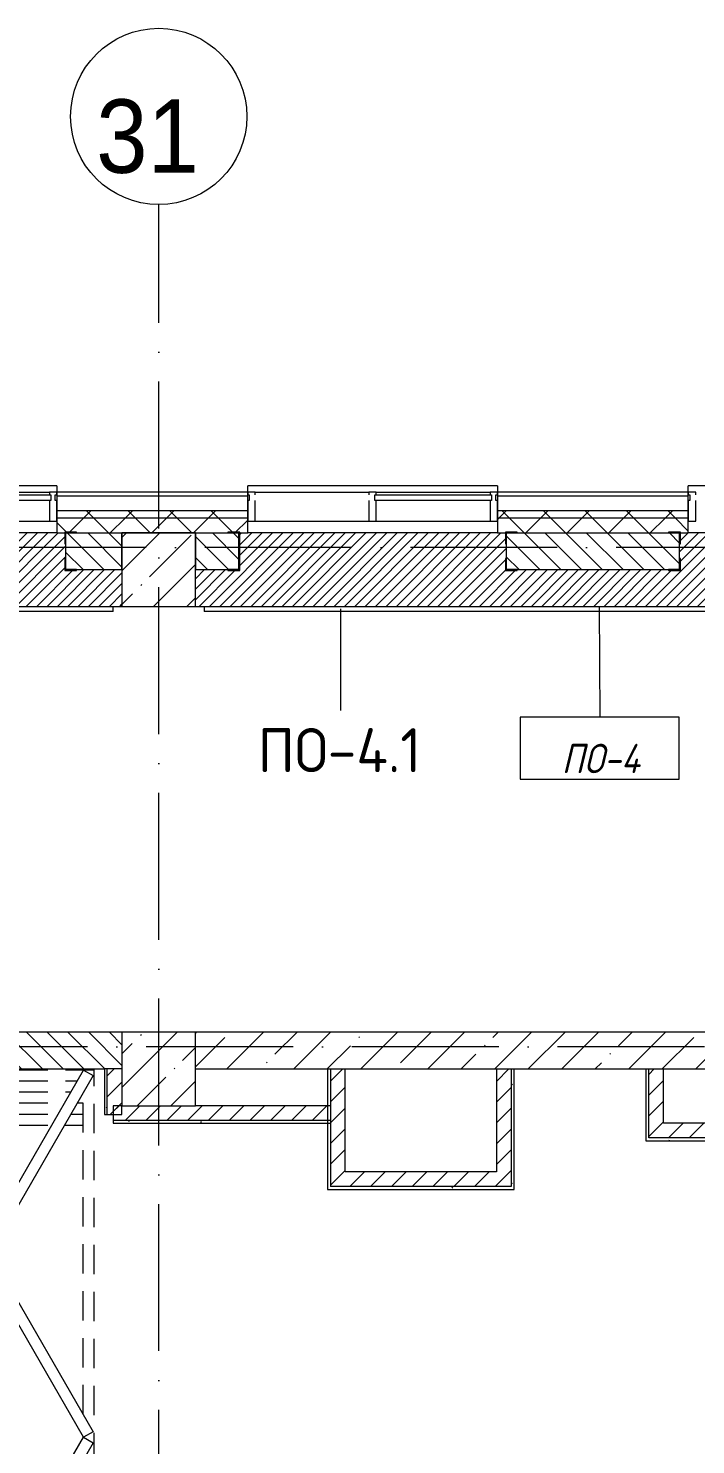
# Model space of a CAD drawing. Header units: millimetres. Extents: x -6467 to 106027, y -7090 to 195095.
# Drawn here: x 43822 to 48366, y 105887 to 115531 of the extents above; entities that cross this region are included whole.
import ezdxf

# ---------------------------------------------------------------- set-up
doc = ezdxf.new("R2010")
doc.units = ezdxf.units.MM
doc.linetypes.add('200_ШТРИХ__ш1_п0_6_', pattern=[320, 200, -120])
doc.linetypes.add('50_200_ШТРИХ_1Т_ш5_п1_п1_', pattern=[1400, 1000, -200, 0, -200])
for name, color, linetype, lineweight in [('A-DOOR-2', 7, 'Continuous', 5), ('A-DOOR-3', 7, '200_ШТРИХ__ш1_п0_6_', 5), ('A-DOOR-FRAM', 7, 'Continuous', 9), ('A-FLOR', 7, 'Continuous', 9), ('A-FLOR-IDEN', 7, 'Continuous', 9), ('A-GLAZ', 7, 'Continuous', 5), ('A-GLAZ-CWMG', 7, 'Continuous', 9), ('A-GLAZ-CWMG-1', 7, 'Continuous', 20), ('A-WALL', 7, 'Continuous', 5), ('A-WALL-FNSH-1', 7, 'Continuous', 5), ('A-WALL-IDEN', 7, 'Continuous', 9), ('I-WALL', 7, 'Continuous', 5), ('S-COLS', 7, 'Continuous', 9), ('S-COLS-1', 7, 'Continuous', 5)]:
    doc.layers.add(name, color=color, linetype=linetype, lineweight=lineweight)
for name, color, linetype, lineweight, true_color in [('A-FLOR-PATT-1', 7, 'Continuous', 5, 0xd61c12), ('A-GENM-1', 7, 'Continuous', 9, 0xaaaaaa), ('A-GENM-2', 7, 'Continuous', 20, 0xaaaaaa), ('I-WALL-1', 7, 'Continuous', 5, 0x787878), ('Оси-1', 7, 'Continuous', 20, 0xaaaaaa), ('Оси-2', 7, 'Continuous', 9, 0xaaaaaa), ('Оси-3', 7, '50_200_ШТРИХ_1Т_ш5_п1_п1_', 9, 0xaaaaaa)]:
    doc.layers.add(name, color=color, linetype=linetype, lineweight=lineweight, true_color=true_color)
doc.styles.add('Arial', font='arial.ttf', dxfattribs={"width": 0.9, "height": 500})
doc.styles.add('GOST Common', font='', dxfattribs={"height": 300})
doc.styles.add('GOST Common_I', font='', dxfattribs={"width": 0.9, "height": 200})
doc.styles.get('GOST Common').set_extended_font_data('GOST Common')
doc.styles.get('GOST Common_I').set_extended_font_data('GOST Common', italic=True)
pattern_1 = [(45, (109.45, 102614.03), (-141.42136, 141.42136), []), (135, (109.45, 102614.03), (-141.42136, -141.42136), [])]
pattern_2 = [(45, (109.45, 102614.03), (-228.0985, 228.0985), []), (45, (337.55, 102614.03), (-228.0985, 228.0985), [403.225, -80.645, 6.706, -73.939])]
pattern_3 = [(0, (109.45, 102614.03), (406.4, 101.6), [6.706, -298.094, 6.706, -298.094, -1625.6]), (0, (109.45, 102614.03), (406.4, 101.6), [-609.6, 6.706, -602.894, 6.706, -298.094, -711.2]), (0, (109.45, 102614.03), (406.4, 101.6), [-1524, 6.706, -196.494, 6.706, -501.294]), (120, (261.85, 102664.83), (-291.18818, 301.15272), [6.706, -298.094, 6.706, -298.094, -1625.6]), (120, (261.85, 102664.83), (-291.18818, 301.15272), [-609.6, 6.706, -602.894, 6.706, -298.094, -711.2]), (120, (261.85, 102664.83), (-291.18818, 301.15272), [-1524, 6.706, -196.494, 6.706, -501.294]), (240, (312.65, 102868.03), (-115.21182, -402.75272), [6.706, -298.094, 6.706, -298.094, -1625.6]), (240, (312.65, 102868.03), (-115.21182, -402.75272), [-609.6, 6.706, -602.894, 6.706, -298.094, -711.2]), (240, (312.65, 102868.03), (-115.21182, -402.75272), [-1524, 6.706, -196.494, 6.706, -501.294])]
pattern_4 = [(45, (109.45, 102614.03), (-70.71068, 70.71068), [])]
pattern_5 = [(135, (109.45, 102614.03), (-70.71068, -70.71068), [])]

# ---------------------------------------------------------------- blocks, each defined once
blk = doc.blocks.new('BSC_Колонна _Прямоугольная - 500х500-V196-АИ_План этажа Радиаторы_3')
at = {"layer": 'S-COLS-1'}
h = blk.add_hatch(dxfattribs=at)
h.set_pattern_fill('FP_146', color=256, style=0, pattern_type=2)
h.set_pattern_definition([(45, (-44600, -5831.04), (-228.0985, 228.0985), []), (45, (-44371.9, -5831.04), (-228.0985, 228.0985), [403.225, -80.645, 6.706, -73.939])])
h.paths.add_polyline_path([(-250, -250), (250, -250), (250, 250), (-250, 250)])
for p, q in [((250, 250), (-250, 250)), ((-250, 250), (-250, -250)), ((250, -250), (250, 250)), ((-250, -250), (250, -250))]:
    blk.add_line(p, q, dxfattribs=at)
blk = doc.blocks.new('Прямоугольный импост - Импост структурный с накладкой - 180мм-22437099-АИ_План этажа Радиаторы_3')
at = {"layer": 'A-GLAZ-CWMG-1'}
for p, q in [((0, 17), (-50, 17)), ((-50, 17), (-50, 0)), ((-50, 0), (-40, 0)), ((-40, 0), (-40, -40)), ((-10, -40), (-10, 0)), ((-10, 0), (0, 0)), ((0, 0), (0, 17)), ((-40, -40), (-50, -40)), ((-50, -40), (-50, -180)), ((0, -40), (-10, -40)), ((0, -180), (0, -40)), ((-50, -180), (0, -180))]:
    blk.add_line(p, q, dxfattribs=at)
blk = doc.blocks.new('Прямоугольный импост - Импост структурный с накладкой - 180мм-22437089-АИ_План этажа Радиаторы_3')
at = {"layer": 'A-GLAZ-CWMG'}
for p, q in [((53650, 55111), (52050, 55111)), ((53650, 54931), (52050, 54931)), ((53650, 54914), (52050, 54914))]:
    blk.add_line(p, q, dxfattribs=at)
blk = doc.blocks.new('Прямоугольный импост - Импост структурный с накладкой - 180мм-22437111-АИ_План этажа Радиаторы_3')
at = {"layer": 'A-GLAZ-CWMG-1'}
for p, q in [((-50, 0), (-50, 17)), ((-50, 17), (0, 17)), ((0, 0), (-10, 0)), ((-10, 0), (-10, -40)), ((0, 17), (0, 0)), ((-50, -180), (-50, -40)), ((-10, -40), (0, -40)), ((0, -40), (0, -180)), ((0, -180), (-50, -180))]:
    blk.add_line(p, q, dxfattribs=at)
blk = doc.blocks.new('Прямоугольный импост - Импост структурный с накладкой - 180мм-22071093-АИ_План этажа Радиаторы_3')
at = {"layer": 'A-GLAZ-CWMG'}
for p, q in [((49825, 55111), (49050, 55111)), ((49825, 54931), (49050, 54931)), ((49825, 54914), (49050, 54914))]:
    blk.add_line(p, q, dxfattribs=at)
blk = doc.blocks.new('Прямоугольный импост - Импост структурный с накладкой - 180мм-V176-АИ_План этажа Радиаторы_3')
at = {"layer": 'A-GLAZ-CWMG'}
for p, q in [((6638, 55111), (5863, 55111)), ((6638, 54914), (5863, 54914))]:
    blk.add_line(p, q, dxfattribs=at)
blk = doc.blocks.new('Прямоугольный импост - Импост структурный с накладкой - 180мм-V179-АИ_План этажа Радиаторы_3')
at = {"layer": 'A-GLAZ-CWMG-1'}
for p, q in [((-25, 0), (-25, 17)), ((-25, 17), (25, 17)), ((-15, 0), (-25, 0)), ((-15, -40), (-15, 0)), ((25, 17), (25, 0)), ((-25, -180), (-25, -40)), ((-25, -40), (-15, -40)), ((25, -40), (25, -180)), ((25, -180), (-25, -180))]:
    blk.add_line(p, q, dxfattribs=at)
blk = doc.blocks.new('Прямоугольный импост - Импост структурный с накладкой - 180мм-22437157-АИ_План этажа Радиаторы_3')
at = {"layer": 'A-GLAZ-CWMG-1'}
for p, q in [((0, 17), (-50, 17)), ((-50, 17), (-50, 0)), ((-50, 0), (-40, 0)), ((-40, 0), (-40, -40)), ((-10, -40), (-10, 0)), ((-10, 0), (0, 0)), ((0, 0), (0, 17)), ((-40, -40), (-50, -40)), ((-50, -40), (-50, -180)), ((0, -40), (-10, -40)), ((0, -180), (0, -40)), ((-50, -180), (0, -180))]:
    blk.add_line(p, q, dxfattribs=at)
blk = doc.blocks.new('DOR__перегородка__Прямоугольная - Вн_ДПГ_7150х3600h-21550241-АИ_План этажа Радиаторы_3')
at = {"layer": 'A-DOOR-3'}
for p, q in [((6775.2, 1474.2), (7150, 1474.2)), ((6775.2, 1474.2), (6775.2, 287.5)), ((6850.2, 1474.2), (6850.2, 244.2)), ((6925.2, 1474.2), (6925.2, 200.9)), ((7000.2, 1474.2), (7000.2, 157.6)), ((7075.2, 1474.2), (7075.2, 114.3)), ((7150, 1474.2), (7150, 0)), ((6775.2, 200.9), (6775.2, 75)), ((6850.2, 157.6), (6850.2, 75)), ((6925.2, 114.3), (6925.2, 75)), ((0, 75), (0, 0)), ((0, 75), (1994.5, 75)), ((0, 0), (7150, 0)), ((2144.5, 75), (2156.7, 75)), ((2306.7, 75), (4493.8, 75)), ((4643.8, 75), (4655, 75)), ((4805, 75), (6993.2, 75)), ((7143.2, 75), (7150, 75))]:
    blk.add_line(p, q, dxfattribs=at)
at = {"layer": 'A-DOOR-FRAM'}
for p, q in [((-348.4, 71.7), (863.9, 771.8)), ((863.9, 771.8), (901.5, 706.9)), ((900.4, 706.9), (937.9, 771.8)), ((937.9, 771.8), (2150.3, 71.7)), ((2150.9, 71.7), (3363.3, 771.8)), ((3363.3, 771.8), (3400.8, 706.9)), ((3399.7, 706.9), (3437.3, 771.8)), ((3437.3, 771.8), (4649.6, 71.7)), ((4649.2, 71.7), (5861.6, 771.8)), ((5861.6, 771.8), (5899.1, 706.9)), ((5899.1, 706.9), (5936.6, 771.8)), ((5936.6, 771.8), (7148.9, 71.7)), ((901.5, 706.9), (-310.9, 6.7)), ((2112.7, 6.7), (900.4, 706.9)), ((3400.8, 706.9), (2188.4, 6.7)), ((4612.1, 6.7), (3399.7, 706.9)), ((5899.1, 706.9), (4686.7, 6.7)), ((7111.4, 6.7), (5899.1, 706.9)), ((-310.9, 6.7), (-348.4, 71.7)), ((2150.3, 71.7), (2112.7, 6.7)), ((2188.4, 6.7), (2150.9, 71.7)), ((4649.6, 71.7), (4612.1, 6.7)), ((4686.7, 6.7), (4649.2, 71.7)), ((7148.9, 71.7), (7111.4, 6.7))]:
    blk.add_line(p, q, dxfattribs=at)
blk = doc.blocks.new('Фахверк _газобетон торцы_664 - Фахверк _газобетон торцы_-25585092-АИ_План этажа Радиаторы_3')
at = {"layer": 'A-GENM-2'}
for p, q in [((89406, 11134.7), (89325, 11134.7)), ((89325, 11134.7), (89325, 11128.7)), ((89325, 11128.7), (89400, 11128.7)), ((89400, 11128.7), (89400, 11053.7)), ((89406, 11053.7), (89406, 11134.7)), ((89400, 11053.7), (89406, 11053.7)), ((89400, 10953.7), (89400, 10878.7)), ((89406, 10953.7), (89400, 10953.7)), ((89406, 10872.7), (89406, 10953.7)), ((89400, 10878.7), (89325, 10878.7)), ((89325, 10878.7), (89325, 10872.7)), ((89325, 10872.7), (89406, 10872.7))]:
    blk.add_line(p, q, dxfattribs=at)
blk = doc.blocks.new('Фахверк _газобетон торцы_666 - Фахверк _газобетон торцы_-25585132-АИ_План этажа Радиаторы_3')
at = {"layer": 'A-GENM-2'}
for p, q in [((89406, 11134.7), (89325, 11134.7)), ((89325, 11134.7), (89325, 11128.7)), ((89325, 11128.7), (89400, 11128.7)), ((89400, 11128.7), (89400, 11053.7)), ((89406, 11053.7), (89406, 11134.7)), ((89400, 11053.7), (89406, 11053.7)), ((89400, 10953.7), (89400, 10878.7)), ((89406, 10953.7), (89400, 10953.7)), ((89406, 10872.7), (89406, 10953.7)), ((89400, 10878.7), (89325, 10878.7)), ((89325, 10878.7), (89325, 10872.7)), ((89325, 10872.7), (89406, 10872.7))]:
    blk.add_line(p, q, dxfattribs=at)
blk = doc.blocks.new('Фахверк _газобетон торцы_667 - Фахверк _газобетон торцы_-25585152-АИ_План этажа Радиаторы_3')
at = {"layer": 'A-GENM-2'}
for p, q in [((89406, 11134.7), (89325, 11134.7)), ((89325, 11134.7), (89325, 11128.7)), ((89325, 11128.7), (89400, 11128.7)), ((89400, 11128.7), (89400, 11053.7)), ((89406, 11053.7), (89406, 11134.7)), ((89400, 11053.7), (89406, 11053.7)), ((89400, 10953.7), (89400, 10878.7)), ((89406, 10953.7), (89400, 10953.7)), ((89406, 10872.7), (89406, 10953.7)), ((89400, 10878.7), (89325, 10878.7)), ((89325, 10878.7), (89325, 10872.7)), ((89325, 10872.7), (89406, 10872.7))]:
    blk.add_line(p, q, dxfattribs=at)
blk = doc.blocks.new('Фахверк _газобетон торцы_669 - Фахверк _газобетон торцы_-25585192-АИ_План этажа Радиаторы_3')
at = {"layer": 'A-GENM-2'}
for p, q in [((89406, 11134.7), (89325, 11134.7)), ((89325, 11134.7), (89325, 11128.7)), ((89325, 11128.7), (89400, 11128.7)), ((89400, 11128.7), (89400, 11053.7)), ((89406, 11053.7), (89406, 11134.7)), ((89400, 11053.7), (89406, 11053.7)), ((89400, 10953.7), (89400, 10878.7)), ((89406, 10953.7), (89400, 10953.7)), ((89406, 10872.7), (89406, 10953.7)), ((89400, 10878.7), (89325, 10878.7)), ((89325, 10878.7), (89325, 10872.7)), ((89325, 10872.7), (89406, 10872.7))]:
    blk.add_line(p, q, dxfattribs=at)
blk = doc.blocks.new('Отлив_СКБ - Отлив витража-V325-АИ_План этажа Радиаторы_3')
at = {"layer": 'A-GLAZ'}
for p, q in [((0, 57), (0, 100)), ((1700, 100), (0, 100)), ((1700, 100), (1700, 57)), ((0, 2), (10, 2)), ((865, 2), (1660, 2)), ((1690, 2), (1700, 2)), ((1650, 0), (876.5, 0))]:
    blk.add_line(p, q, dxfattribs=at)
blk = doc.blocks.new('Отлив_СКБ - Отлив витража-V317-АИ_План этажа Радиаторы_3')
at = {"layer": 'A-GLAZ'}
for p, q in [((0, 57), (0, 100)), ((1700, 100), (0, 100)), ((1700, 100), (1700, 57)), ((0, 2), (10, 2)), ((865, 2), (1660, 2)), ((1690, 2), (1700, 2)), ((1650, 0), (875, 0))]:
    blk.add_line(p, q, dxfattribs=at)
blk = doc.blocks.new('Отлив_СКБ - Отлив витража-V318-АИ_План этажа Радиаторы_3')
at = {"layer": 'A-GLAZ'}
for p, q in [((0, 57), (0, 100)), ((1700, 100), (0, 100)), ((1700, 100), (1700, 57)), ((0, 2), (10, 2)), ((40, 2), (1660, 2)), ((1690, 2), (1700, 2)), ((1650, 0), (50, 0))]:
    blk.add_line(p, q, dxfattribs=at)
blk = doc.blocks.new('Ось сетки - Круг_Ø6_00__ISO-2_5_0_9K_-17386508-АИ_План этажа Радиаторы_3')
at = {"layer": 'Оси-1'}
blk.add_circle((0, 0), 3, dxfattribs=at)
blk = doc.blocks.new('AAR_СКБ_Марка_Перекрытия_1 мм - Марка пола-27961726-АИ_План этажа Радиаторы_3')
at = {"layer": 'A-FLOR-IDEN'}
for p, q in [((2.723, 2.101), (-2.69, 2.101)), ((-2.69, 2.101), (-2.69, 0)), ((2.723, 0), (2.723, 2.101)), ((-2.69, 0), (2.723, 0))]:
    blk.add_line(p, q, dxfattribs=at)

msp = doc.modelspace()

# ---------------------------------------------------------------- hatches: boundary and pattern name
at = {"layer": 'A-FLOR-PATT-1'}
h = msp.add_hatch(dxfattribs=at)
h.set_pattern_fill('FP_275', color=256, style=0, pattern_type=2)
h.set_pattern_definition([(45, (43209.45, 111845.076), (-35.3553, 35.3553), [])])
h.paths.add_polyline_path([(44150.3, 111595.1), (44459.4, 111595.1), (44459.4, 111845.1), (44150.3, 111845.1), (44150.3, 111839.1), (44069.3, 111839.1), (44069.3, 111920.1), (44075.3, 111920.1), (44075.3, 112020.1), (44069.3, 112020.1), (44069.3, 112095.1), (42261.3, 112094.3), (42261.3, 112020.1), (42255.3, 112020.1), (42255.3, 111920.1), (42261.3, 111920.1), (42261.3, 111839.1), (42180.3, 111839.1), (42180.3, 111845.1), (41959.4, 111845.1), (41959.4, 111595.1), (44075.3, 111595.1)])
h = msp.add_hatch(dxfattribs=at)
h.set_pattern_fill('FP_276', color=256, style=0, pattern_type=2)
h.set_pattern_definition([(45, (47709.45, 111845.076), (-35.3553, 35.3553), [])])
h.paths.add_polyline_path([(49192.3, 111595.1), (50459.4, 111595.1), (50459.4, 111845.1), (50150.9, 111845.1), (50150.9, 111839.1), (50069.9, 111839.1), (50069.9, 111920.1), (50075.9, 111920.1), (50075.9, 112020.1), (50069.9, 112020.1), (50069.9, 112095.1), (48261.9, 112094.3), (48261.9, 112020.1), (48255.9, 112020.1), (48255.9, 111920.1), (48261.9, 111920.1), (48261.9, 111839.1), (48180.9, 111839.4), (48180.9, 111845.1), (47150.9, 111845.1), (47150.9, 111839.1), (47069.9, 111839.1), (47069.9, 111920.1), (47075.9, 111920.1), (47075.9, 112020.1), (47069.9, 112020.1), (47069.9, 112095.1), (45261.9, 112095.1), (45261.9, 112020.1), (45259.4, 112020.1), (45259.4, 111920.1), (45261.9, 111920.1), (45261.9, 111839.1), (45180.9, 111839.1), (45180.9, 111845.1), (44959.4, 111845.1), (44959.4, 111595.1), (48365.3, 111595.1)])
at = {"layer": 'A-WALL'}
h = msp.add_hatch(dxfattribs=at)
h.set_pattern_fill('FP_122', color=256, style=0, pattern_type=2)
h.set_pattern_definition(pattern_1)
h.paths.add_polyline_path([(74004.7, 112095.1), (74609.4, 112095.1), (74609.4, 112195.1), (68009.4, 112195.1), (68009.4, 112095.1), (72509.4, 112095.1)])
h.paths.add_polyline_path([(59959.4, 112095.1), (60309.4, 112095.1), (60309.4, 112195.1), (59010.9, 112195.1), (59010.9, 112095.1), (59944.4, 112095.1)])
h.paths.add_polyline_path([(53959.4, 112095.1), (54310.9, 112095.1), (54310.9, 112195.1), (53015.4, 112195.1), (53015.4, 112095.1), (53459.4, 112095.1)])
h.paths.add_polyline_path([(56636.1, 112095.1), (57310.9, 112095.1), (57310.9, 112195.1), (56010.9, 112195.1), (56010.9, 112095.1)])
h.paths.add_polyline_path([(50846.5, 112095.1), (51315.4, 112095.1), (51315.4, 112195.1), (50015.9, 112195.1), (50015.9, 112095.1), (50459.4, 112095.1)])
h.paths.add_polyline_path([(48315.9, 112095.1), (48315.9, 112195.1), (47015.9, 112195.1), (47015.9, 112095.1), (47538.2, 112095.1)])
h.paths.add_polyline_path([(44229.9, 112095.1), (45315.9, 112095.1), (45315.9, 112195.1), (44015.3, 112195.1), (44015.3, 112095.1)])
h.paths.add_polyline_path([(41959.4, 112095.1), (42315.3, 112095.1), (42315.3, 112195.1), (41015.9, 112195.1), (41015.9, 112095.1), (41748.6, 112095.1)])
h.paths.add_polyline_path([(39267.4, 112095.1), (39315.9, 112095.1), (39315.9, 112195.1), (37709.4, 112195.1), (37709.4, 112095.1), (38440.3, 112095.1)])
h.paths.add_polyline_path([(35959.1, 112095.1), (36009.4, 112095.1), (36009.4, 112195.1), (34709.4, 112195.1), (34709.4, 112095.1), (35409.4, 112095.1)])
h.paths.add_polyline_path([(33009.4, 112095.1), (33009.4, 112195.1), (31709.4, 112195.1), (31709.4, 112095.1), (32650.8, 112095.1)])
h.paths.add_polyline_path([(28909.4, 112095.1), (30009.4, 112095.1), (30009.4, 112195.1), (28709.4, 112195.1), (28709.4, 112095.1)])
h.paths.add_polyline_path([(25909.4, 112095.1), (27009.4, 112095.1), (27009.4, 112195.1), (23759.4, 112195.1), (23759.4, 112095.1), (24380, 112095.1)])
h = msp.add_hatch(dxfattribs=at)
h.set_pattern_fill('FP_122', color=256, style=0, pattern_type=2)
h.set_pattern_definition(pattern_1)
h.paths.add_polyline_path([(74004.7, 112195.1), (74509.4, 112195.1), (74509.4, 112245.1), (68009.4, 112245.1), (68009.4, 112195.1), (72350.6, 112195.1)])
h.paths.add_polyline_path([(57310.9, 112195.1), (57310.9, 112245.1), (56010.9, 112245.1), (56010.9, 112195.1), (56636.1, 112195.1)])
h.paths.add_polyline_path([(59117.3, 112195.1), (60309.4, 112195.1), (60309.4, 112245.1), (59010.9, 112245.1), (59010.9, 112195.1)])
h.paths.add_polyline_path([(50846.5, 112195.1), (51315.4, 112195.1), (51315.4, 112245.1), (50015.9, 112245.1), (50015.9, 112195.1), (50019.4, 112195.1)])
h.paths.add_polyline_path([(54310.9, 112195.1), (54310.9, 112245.1), (53015.4, 112245.1), (53015.4, 112195.1), (54154.8, 112195.1)])
h.paths.add_polyline_path([(45315.9, 112195.1), (45315.9, 112245.1), (44015.3, 112245.1), (44015.3, 112195.1), (45057, 112195.1)])
h.paths.add_polyline_path([(48315.9, 112195.1), (48315.9, 112245.1), (47015.9, 112245.1), (47015.9, 112195.1), (47538.2, 112195.1)])
h.paths.add_polyline_path([(41748.6, 112195.1), (42315.3, 112195.1), (42315.3, 112245.1), (41015.9, 112245.1), (41015.9, 112195.1)])
h.paths.add_polyline_path([(35959.1, 112195.1), (36009.4, 112195.1), (36009.4, 112245.1), (34709.4, 112245.1), (34709.4, 112195.1), (35132, 112195.1)])
h.paths.add_polyline_path([(37709.4, 112195.1), (39315.9, 112195.1), (39315.9, 112245.1), (37709.4, 112245.1), (37709.4, 112199.3)])
h.paths.add_polyline_path([(31823.7, 112195.1), (33009.4, 112195.1), (33009.4, 112245.1), (31709.4, 112245.1), (31709.4, 112195.1)])
h.paths.add_polyline_path([(30009.4, 112195.1), (30009.4, 112245.1), (28709.4, 112245.1), (28709.4, 112195.1), (29342.5, 112195.1)])
h.paths.add_polyline_path([(27009.4, 112195.1), (27009.4, 112245.1), (23809.4, 112245.1), (23809.4, 112195.1), (26861.2, 112195.1)])
h = msp.add_hatch(dxfattribs=at)
h.set_pattern_fill('FP_1', color=256, style=0, pattern_type=2)
h.set_pattern_definition(pattern_2)
h.paths.add_polyline_path([(50459.4, 108445.1), (50459.4, 108695.1), (44959.4, 108695.1), (44959.4, 108445.1), (49192.3, 108445.1)])
at = {"layer": 'I-WALL'}
h = msp.add_hatch(dxfattribs=at)
h.set_pattern_fill('FP_2', color=256, style=0, pattern_type=2)
h.set_pattern_definition(pattern_5)
h.paths.add_polyline_path([(44459.4, 111845.1), (44459.4, 112095.1), (44075.3, 112095.1), (44075.3, 111845.1), (44229.9, 111845.1)])
h.paths.add_polyline_path([(41459.4, 111845.1), (41459.4, 112095.1), (41075.9, 112095.1), (41075.9, 111845.1)])
h.paths.add_polyline_path([(41959.4, 111845.1), (42255.3, 111845.1), (42255.3, 112095.1), (41959.4, 112095.1), (41959.4, 112032.4)])
h.paths.add_polyline_path([(39255.9, 111845.1), (39255.9, 112095.1), (38959.4, 112095.1), (38959.4, 111845.1)])
h = msp.add_hatch(dxfattribs=at)
h.set_pattern_fill('FP_2', color=256, style=0, pattern_type=2)
h.set_pattern_definition(pattern_5)
h.paths.add_polyline_path([(71959.4, 111845.1), (71984.4, 111845.1), (71984.4, 112095.1), (71959.4, 112093.5)])
h.paths.add_polyline_path([(71459.4, 111845.1), (71459.4, 112095.1), (68959.4, 112095.1), (68959.4, 111845.1), (69042.2, 111845.1)])
h.paths.add_polyline_path([(68070.9, 111845.1), (68459.4, 111845.1), (68459.4, 112095.1), (68070.9, 112095.1)])
h.paths.add_polyline_path([(59959.4, 111845.1), (60250.9, 111845.1), (60250.9, 112095.1), (59959.4, 112095.1), (59959.4, 111906.8)])
h.paths.add_polyline_path([(59459.4, 111845.1), (59459.4, 112095.1), (59070.9, 112095.1), (59070.9, 111845.1), (59117.3, 111845.1)])
h.paths.add_polyline_path([(57250.9, 111845.1), (57250.9, 112095.1), (56070.9, 112095.1), (56070.9, 111845.1), (56636.1, 111845.1)])
h.paths.add_polyline_path([(53075.9, 111845.1), (53459.4, 111845.1), (53459.4, 112095.1), (53075.9, 112095.1)])
h.paths.add_polyline_path([(50075.9, 111845.1), (50459.4, 111845.1), (50459.4, 112095.1), (50075.9, 112095.1)])
h.paths.add_polyline_path([(50959.4, 111845.1), (51255.9, 111845.1), (51255.9, 112095.1), (50959.4, 112095.1), (50959.4, 112032.3)])
h.paths.add_polyline_path([(53959.4, 111845.1), (54250.9, 111845.1), (54250.9, 112095.1), (53959.4, 112095.1), (53959.4, 112033.1)])
h.paths.add_polyline_path([(47075.9, 111845.1), (48255.9, 111845.1), (48255.9, 112095.1), (47075.9, 112095.1)])
h.paths.add_polyline_path([(45057, 111845.1), (45255.9, 111845.1), (45255.9, 112095.1), (44959.4, 112095.1), (44959.4, 111845.1)])
h = msp.add_hatch(dxfattribs=at)
h.set_pattern_fill('FP_2', color=256, style=0, pattern_type=2)
h.set_pattern_definition(pattern_5)
h.paths.add_polyline_path([(44459.4, 108445.1), (44459.4, 108695.1), (41959.4, 108695.1), (41959.4, 108445.1), (42575.7, 108445.1)])
h.paths.add_polyline_path([(41459.4, 108445.1), (41459.4, 108695.1), (38959.4, 108695.1), (38959.4, 108445.1), (39759.4, 108445.1)])
h = msp.add_hatch(dxfattribs=at)
h.set_pattern_fill('FP_5', color=256, style=0, pattern_type=2)
h.set_pattern_definition(pattern_4)
h.paths.add_polyline_path([(44459.4, 108135.1), (44459.4, 108445.1), (44359.4, 108445.1), (44359.4, 108135.1)])
h = msp.add_hatch(dxfattribs=at)
h.set_pattern_fill('FP_5', color=256, style=0, pattern_type=2)
h.set_pattern_definition(pattern_4)
h.paths.add_polyline_path([(45879.4, 107645.1), (45979.4, 107645.1), (45979.4, 108445.1), (45879.4, 108445.1)])
h = msp.add_hatch(dxfattribs=at)
h.set_pattern_fill('FP_5', color=256, style=0, pattern_type=2)
h.set_pattern_definition(pattern_4)
h.paths.add_polyline_path([(47109.4, 107745.1), (47109.4, 108445.1), (47009.4, 108445.1), (47009.4, 107745.1)])
h = msp.add_hatch(dxfattribs=at)
h.set_pattern_fill('FP_5', color=256, style=0, pattern_type=2)
h.set_pattern_definition(pattern_4)
h.paths.add_polyline_path([(48147.4, 107975.1), (48147.4, 108445.1), (48047.4, 108445.1), (48047.4, 107975.1)])
h = msp.add_hatch(dxfattribs=at)
h.set_pattern_fill('FP_5', color=256, style=0, pattern_type=2)
h.set_pattern_definition(pattern_4)
h.paths.add_polyline_path([(44459.4, 108095.1), (45879.4, 108095.1), (45879.4, 108195.1), (44399.4, 108195.1), (44399.4, 108095.1)])
h = msp.add_hatch(dxfattribs=at)
h.set_pattern_fill('FP_5', color=256, style=0, pattern_type=2)
h.set_pattern_definition(pattern_4)
h.paths.add_polyline_path([(52594.1, 107975.1), (52614.1, 107975.1), (52614.1, 108075.1), (48147.4, 108075.1), (48147.4, 107975.1), (52500.7, 107975.1)])
h = msp.add_hatch(dxfattribs=at)
h.set_pattern_fill('FP_5', color=256, style=0, pattern_type=2)
h.set_pattern_definition(pattern_4)
h.paths.add_polyline_path([(45979.4, 107645.1), (47109.4, 107645.1), (47109.4, 107745.1), (45979.4, 107745.1)])
at = {"layer": 'I-WALL-1'}
h = msp.add_hatch(dxfattribs=at)
h.set_pattern_fill('FP_3', color=256, style=0, pattern_type=2)
h.set_pattern_definition(pattern_3)
h.paths.add_polyline_path([(44359.4, 108135.1), (44359.4, 108445.1), (44339.4, 108445.1), (44339.4, 108135.1)])
h = msp.add_hatch(dxfattribs=at)
h.set_pattern_fill('FP_3', color=256, style=0, pattern_type=2)
h.set_pattern_definition(pattern_3)
h.paths.add_polyline_path([(45879.4, 107625.1), (45879.4, 108445.1), (45859.4, 108445.1), (45859.4, 107625.1)])
h = msp.add_hatch(dxfattribs=at)
h.set_pattern_fill('FP_3', color=256, style=0, pattern_type=2)
h.set_pattern_definition(pattern_3)
h.paths.add_polyline_path([(47129.4, 107645.1), (47129.4, 108445.1), (47109.4, 108445.1), (47109.4, 107645.1)])
h = msp.add_hatch(dxfattribs=at)
h.set_pattern_fill('FP_3', color=256, style=0, pattern_type=2)
h.set_pattern_definition(pattern_3)
h.paths.add_polyline_path([(48047.4, 107955.1), (48047.4, 108445.1), (48027.4, 108445.1), (48027.4, 107955.1)])
h = msp.add_hatch(dxfattribs=at)
h.set_pattern_fill('FP_3', color=256, style=0, pattern_type=2)
h.set_pattern_definition(pattern_3)
h.paths.add_polyline_path([(45879.4, 108075.1), (45879.4, 108095.1), (44399.4, 108095.1), (44399.4, 108075.1)])
h = msp.add_hatch(dxfattribs=at)
h.set_pattern_fill('FP_3', color=256, style=0, pattern_type=2)
h.set_pattern_definition(pattern_3)
h.paths.add_polyline_path([(52594.1, 107955.1), (52594.1, 107975.1), (48047.4, 107975.1), (48047.4, 107955.1), (52500.7, 107955.1)])
h = msp.add_hatch(dxfattribs=at)
h.set_pattern_fill('FP_3', color=256, style=0, pattern_type=2)
h.set_pattern_definition(pattern_3)
h.paths.add_polyline_path([(45879.4, 107625.1), (47129.4, 107625.1), (47129.4, 107645.1), (45879.4, 107645.1)])
at = {"layer": 'S-COLS-1'}
h = msp.add_hatch(dxfattribs=at)
h.set_pattern_fill('FP_1', color=256, style=0, pattern_type=2)
h.set_pattern_definition(pattern_2)
h.paths.add_polyline_path([(44959.4, 111595.1), (44959.4, 112095.1), (44459.4, 112095.1), (44459.4, 111595.1)])

# ---------------------------------------------------------------- linework, layer by layer
at = {"layer": 'A-FLOR'}
for p, q in [((44015.3, 112095.1), (42315.3, 112095.1)), ((47015.9, 112095.1), (45315.9, 112095.1)), ((50015.9, 112095.1), (48315.9, 112095.1)), ((45259.4, 112020.1), (45259.4, 111920.1)), ((41959.4, 111595.1), (44459.4, 111595.1)), ((44959.4, 111595.1), (50459.4, 111595.1))]:
    msp.add_line(p, q, dxfattribs=at)
at = {"layer": 'A-FLOR-IDEN'}
msp.add_line((47709.4, 111595.1), (47712.8, 110839.6), dxfattribs=at)
at = {"layer": 'A-WALL'}
for p, q in [((45315.9, 112345.1), (44015.3, 112345.1)), ((48315.9, 112345.1), (47015.9, 112345.1)), ((45315.9, 112245.1), (44015.3, 112245.1)), ((45315.9, 112195.1), (44015.3, 112195.1)), ((48315.9, 112245.1), (47015.9, 112245.1)), ((48315.9, 112195.1), (47015.9, 112195.1)), ((44075.3, 112095.1), (44075.3, 111845.1)), ((44459.4, 111845.1), (44459.4, 112095.1)), ((44959.4, 112095.1), (44959.4, 111845.1)), ((45255.9, 111845.1), (45255.9, 112095.1)), ((47075.9, 112095.1), (47075.9, 111845.1)), ((48255.9, 111845.1), (48255.9, 112095.1)), ((44075.3, 111845.1), (44459.4, 111845.1)), ((44959.4, 111845.1), (45255.9, 111845.1)), ((47075.9, 111845.1), (48255.9, 111845.1)), ((44399.4, 111560.1), (44399.4, 111595.1)), ((45019.4, 111595.1), (45019.4, 111560.1)), ((44399.4, 111560.1), (42019.4, 111560.1)), ((50399.4, 111560.1), (45019.4, 111560.1)), ((44459.4, 108695.1), (41959.4, 108695.1)), ((50459.4, 108695.1), (44959.4, 108695.1)), ((41959.4, 108445.1), (44339.4, 108445.1)), ((44359.4, 108135.1), (44359.4, 108445.1)), ((44959.4, 108445.1), (50459.4, 108445.1)), ((45879.4, 108445.1), (45879.4, 107645.1)), ((47109.4, 108445.1), (47109.4, 107645.1)), ((48047.4, 107975.1), (48047.4, 108445.1)), ((45879.4, 108095.1), (44399.4, 108095.1)), ((52614.1, 107975.1), (48047.4, 107975.1)), ((47109.4, 107645.1), (45879.4, 107645.1))]:
    msp.add_line(p, q, dxfattribs=at)
at = {"layer": 'A-WALL-FNSH-1'}
for p, q in [((45315.9, 112372.1), (44015.3, 112372.1)), ((44015.3, 112372.1), (44015.3, 112095.1)), ((45315.9, 112095.1), (45315.9, 112372.1)), ((48315.9, 112372.1), (47015.9, 112372.1)), ((47015.9, 112372.1), (47015.9, 112095.1)), ((48315.9, 112095.1), (48315.9, 112372.1)), ((44015.3, 112095.1), (45315.9, 112095.1)), ((47015.9, 112095.1), (48315.9, 112095.1)), ((44339.4, 108445.1), (44339.4, 108135.1)), ((44459.4, 108445.1), (44339.4, 108445.1)), ((45859.4, 108445.1), (45859.4, 107625.1)), ((45979.4, 107745.1), (45979.4, 108445.1)), ((47009.4, 108445.1), (47009.4, 107745.1)), ((47129.4, 107625.1), (47129.4, 108445.1)), ((48027.4, 108445.1), (48027.4, 107955.1)), ((48147.4, 108075.1), (48147.4, 108445.1)), ((44339.4, 108135.1), (44459.4, 108135.1)), ((44459.4, 108195.1), (44399.4, 108195.1)), ((44399.4, 108195.1), (44399.4, 108075.1)), ((44459.4, 108135.1), (44459.4, 108195.1)), ((45879.4, 108195.1), (44959.4, 108195.1)), ((44399.4, 108075.1), (45879.4, 108075.1)), ((52594.1, 108075.1), (48147.4, 108075.1)), ((48027.4, 107955.1), (52594.1, 107955.1)), ((47009.4, 107745.1), (45979.4, 107745.1)), ((45859.4, 107625.1), (47129.4, 107625.1))]:
    msp.add_line(p, q, dxfattribs=at)
at = {"layer": 'A-WALL-IDEN'}
msp.add_line((45947.7, 111577.6), (45947.7, 110886.4), dxfattribs=at)
at = {"layer": 'S-COLS-1'}
for p, q in [((44959.4, 112095.1), (44459.4, 112095.1)), ((44459.4, 112095.1), (44459.4, 111595.1)), ((44959.4, 111595.1), (44959.4, 112095.1)), ((44459.4, 111595.1), (44959.4, 111595.1))]:
    msp.add_line(p, q, dxfattribs=at)
at = {"layer": 'Оси-3'}
for p, q in [((44709.4, 96724.3), (44709.4, 114331)), ((104827.4, 111995.1), (-5157.9, 111995.1)), ((90428.2, 108595.1), (-5157.9, 108595.1))]:
    msp.add_line(p, q, dxfattribs=at)

# ---------------------------------------------------------------- block references
at = {"layer": 'A-DOOR-2', "rotation": 90.0000000000001}
msp.add_blockref('DOR__перегородка__Прямоугольная - Вн_ДПГ_7150х3600h-21550241-АИ_План этажа Радиаторы_3', (44269.4, 101288.2), dxfattribs=at)
at = {"layer": 'A-FLOR-IDEN', "xscale": 199.9999999999999, "yscale": 199.9999999999999, "zscale": 199.9999999999999}
msp.add_blockref('AAR_СКБ_Марка_Перекрытия_1 мм - Марка пола-27961726-АИ_План этажа Радиаторы_3', (47709.4, 110419.4), dxfattribs=at)
at = {"layer": 'A-GENM-1', "rotation": 180}
for name, p in [('Фахверк _газобетон торцы_669 - Фахверк _газобетон торцы_-25585192-АИ_План этажа Радиаторы_3', (133475.3, 122973.8)), ('Фахверк _газобетон торцы_667 - Фахверк _газобетон торцы_-25585152-АИ_План этажа Радиаторы_3', (136475.9, 122973.8))]:
    msp.add_blockref(name, p, dxfattribs=at)
at = {"layer": 'A-GENM-1'}
for name, p in [('Фахверк _газобетон торцы_666 - Фахверк _газобетон торцы_-25585132-АИ_План этажа Радиаторы_3', (-44144.1, 100966.3)), ('Фахверк _газобетон торцы_664 - Фахверк _газобетон торцы_-25585092-АИ_План этажа Радиаторы_3', (-41144.1, 100966.3))]:
    msp.add_blockref(name, p, dxfattribs=at)
at = {"layer": 'A-GLAZ'}
for name, p in [('Отлив_СКБ - Отлив витража-V318-АИ_План этажа Радиаторы_3', (42315.3, 112315.1)), ('Отлив_СКБ - Отлив витража-V317-АИ_План этажа Радиаторы_3', (45315.9, 112315.1)), ('Отлив_СКБ - Отлив витража-V325-АИ_План этажа Радиаторы_3', (48315.9, 112315.1))]:
    msp.add_blockref(name, p, dxfattribs=at)
at = {"layer": 'A-GLAZ-CWMG', "rotation": 180}
for name, p in [('Прямоугольный импост - Импост структурный с накладкой - 180мм-22437089-АИ_План этажа Радиаторы_3', (96015.3, 167286.1)), ('Прямоугольный импост - Импост структурный с накладкой - 180мм-V176-АИ_План этажа Радиаторы_3', (52003.9, 167286.1)), ('Прямоугольный импост - Импост структурный с накладкой - 180мм-22071093-АИ_План этажа Радиаторы_3', (96015.9, 167286.1))]:
    msp.add_blockref(name, p, dxfattribs=at)
at = {"layer": 'A-GLAZ-CWMG'}
for name, p in [('Прямоугольный импост - Импост структурный с накладкой - 180мм-22437099-АИ_План этажа Радиаторы_3', (44015.3, 112355.1)), ('Прямоугольный импост - Импост структурный с накладкой - 180мм-22437157-АИ_План этажа Радиаторы_3', (47015.9, 112355.1))]:
    msp.add_blockref(name, p, dxfattribs=at)
at = {"layer": 'A-GLAZ-CWMG', "extrusion": (0, 0, -1)}
for name, p in [('Прямоугольный импост - Импост структурный с накладкой - 180мм-22437111-АИ_План этажа Радиаторы_3', (-45315.9, 112355.1)), ('Прямоугольный импост - Импост структурный с накладкой - 180мм-V179-АИ_План этажа Радиаторы_3', (-46165.9, 112355.1)), ('Прямоугольный импост - Импост структурный с накладкой - 180мм-22437111-АИ_План этажа Радиаторы_3', (-48315.9, 112355.1))]:
    msp.add_blockref(name, p, dxfattribs=at)
at = {"layer": 'S-COLS'}
msp.add_blockref('BSC_Колонна _Прямоугольная - 500х500-V196-АИ_План этажа Радиаторы_3', (44709.4, 108445.1), dxfattribs=at)
at = {"layer": 'Оси-1', "xscale": 199.9999999999999, "yscale": 199.9999999999999, "zscale": 199.9999999999999}
msp.add_blockref('Ось сетки - Круг_Ø6_00__ISO-2_5_0_9K_-17386508-АИ_План этажа Радиаторы_3', (44709.4, 114931), dxfattribs=at)

# ---------------------------------------------------------------- texts
at = {"layer": 'A-FLOR-IDEN', "insert": (47719.7, 110559.1), "char_height": 200, "width": 572.4, "attachment_point": 5, "line_spacing_factor": 1.022766, "style": 'GOST Common_I'}
msp.add_mtext('\\pxqc,t0.9,1.8,2.7,3.6,4.5,5.4,6.3,7.2,8.1,9,9.9,10.8,11.7,12.6,13.5,14.4,15.3,16.2,17.1,18,18.9,19.8,20.7,21.6,22.5,23.4,24.3,25.2,26.1,27,27.9,28.8;{ПО-4}', dxfattribs=at)
at = {"layer": 'A-WALL-IDEN', "insert": (45940.7, 110765.9), "char_height": 300, "width": 1178, "attachment_point": 2, "line_spacing_factor": 1.022766, "style": 'GOST Common'}
msp.add_mtext('\\pxqc,t0.26667,0.53333,0.8,1.06667,1.33333,1.6,1.86667,2.13333,2.4,2.66667,2.93333,3.2,3.46667,3.73333,4,4.26667,4.53333,4.8,5.06667,5.33333,5.6,5.86667,6.13333,6.4,6.66667,6.93333,7.2,7.46667,7.73333,8,8.26667,8.53333;{ПО-4.1}', dxfattribs=at)
at = {"layer": 'Оси-2', "insert": (44633.5, 114793.5), "char_height": 500, "width": 702, "attachment_point": 5, "line_spacing_factor": 0.936439, "style": 'Arial'}
msp.add_mtext('\\pxqc,t4.572,9.144,13.716,18.288,22.86,27.432,32.004,36.576,41.148,45.72,50.292,54.864,59.436,64.008,68.58,73.152,77.724,82.296,86.868,91.44,96.012,100.584,105.156,109.728,114.3,118.872,123.444,128.016,132.588,137.16,141.732,146.304;{31}', dxfattribs=at)

doc.saveas('drawing.dxf')
